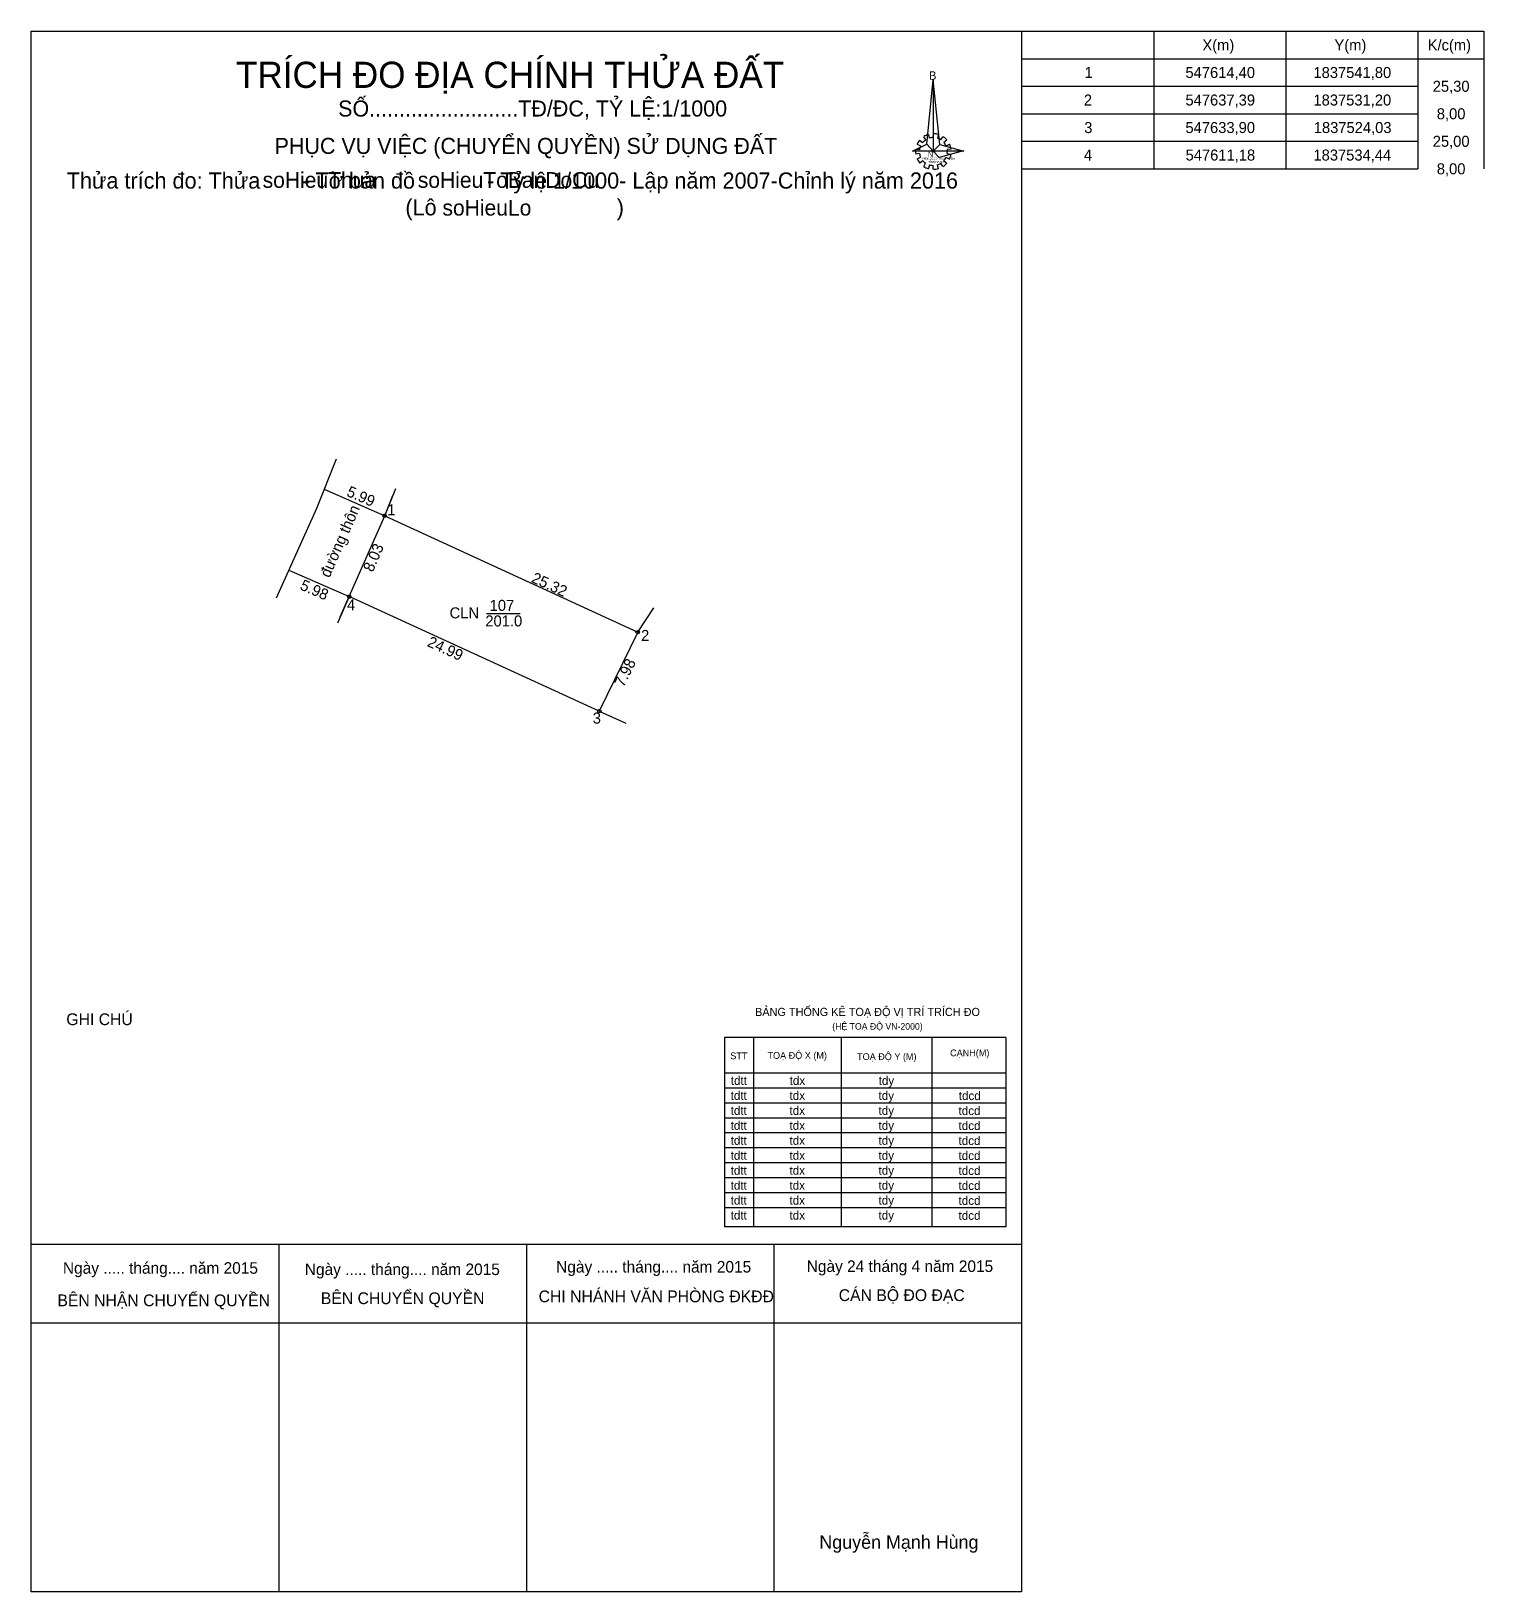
# Model space of a CAD drawing. Extents: x 500042 to 547714, y 1404555 to 1837586.
# Drawn here: x 547582.3 to 547714.3, y 1837444 to 1837585.8 of the extents above; entities outside this region: 3.
import ezdxf

# ---------------------------------------------------------------- set-up
doc = ezdxf.new("R2010")
doc.units = 0
for name, color, linetype in [('BangToaDoNoiDung', 7, 'Continuous'), ('CanhThua', 7, 'Continuous'), ('ChieuDaiCanhThua', 7, 'Continuous'), ('hsktKhungInTrang1', 7, 'Continuous'), ('hsktNoiDung', 7, 'Continuous'), ('hsktTemplate', 7, 'Continuous'), ('Level 1', 7, 'Continuous'), ('Level 23', 7, 'Continuous'), ('MocDinhThua', 7, 'Continuous'), ('NhanDiaChinhThua', 7, 'Continuous'), ('RauThua', 7, 'Continuous'), ('SoHieuDinhThua', 7, 'Continuous'), ('TenChuLanCan', 7, 'Continuous')]:
    doc.layers.add(name, color=color, linetype=linetype)

msp = doc.modelspace()

# ---------------------------------------------------------------- linework, layer by layer
at = {"layer": 'CanhThua'}
for p, q in [((547611.18, 1837534.44), (547614.4, 1837541.79)), ((547614.4, 1837541.79), (547637.39, 1837531.2)), ((547633.9, 1837524.03), (547611.18, 1837534.44)), ((547637.39, 1837531.2), (547633.9, 1837524.03))]:
    msp.add_line(p, q, dxfattribs=at)
at = {"layer": 'ChieuDaiCanhThua'}
for p, q in [((547608.91, 1837544.2), (547614.4, 1837541.79)), ((547605.7, 1837536.84), (547611.18, 1837534.44))]:
    msp.add_line(p, q, dxfattribs=at)
at = {"layer": 'hsktKhungInTrang1'}
msp.add_lwpolyline([(547582.28, 1837444.01), (547582.28, 1837585.81), (547672.28, 1837585.81), (547672.28, 1837444.01)], close=True, dxfattribs=at)
at = {"layer": 'hsktNoiDung'}
for p, q in [((547672.28, 1837585.81), (547714.28, 1837585.81)), ((547672.28, 1837585.81), (547672.28, 1837573.31)), ((547684.28, 1837585.81), (547684.28, 1837573.31)), ((547696.28, 1837585.81), (547696.28, 1837573.31)), ((547708.28, 1837585.81), (547708.28, 1837573.31)), ((547714.28, 1837585.81), (547714.28, 1837573.31)), ((547672.28, 1837583.31), (547714.28, 1837583.31)), ((547672.28, 1837580.81), (547708.28, 1837580.81)), ((547672.28, 1837578.31), (547708.28, 1837578.31)), ((547672.28, 1837575.81), (547708.28, 1837575.81)), ((547672.28, 1837573.31), (547708.28, 1837573.31))]:
    msp.add_line(p, q, dxfattribs=at)
at = {"layer": 'hsktTemplate'}
for p, q in [((547663.81, 1837576.43), (547663.89, 1837576.09)), ((547664.25, 1837576.14), (547664.26, 1837576.49)), ((547664.71, 1837576.43), (547664.63, 1837576.07)), ((547662.65, 1837575.1), (547662.99, 1837575.05)), ((547663.1, 1837575.4), (547662.78, 1837575.53)), ((547663.01, 1837575.92), (547663.27, 1837575.69)), ((547663.57, 1837575.94), (547663.38, 1837576.23)), ((547664.08, 1837574.89), (547664.42, 1837574.89)), ((547664.94, 1837575.94), (547665.13, 1837576.23)), ((547665.48, 1837575.92), (547665.22, 1837575.7)), ((547665.41, 1837575.41), (547665.72, 1837575.56)), ((547665.87, 1837575.1), (547665.51, 1837575.05)), ((547662.99, 1837574.69), (547662.65, 1837574.64)), ((547662.78, 1837574.21), (547663.1, 1837574.37)), ((547663.31, 1837574.04), (547663.03, 1837573.82)), ((547663.38, 1837573.52), (547663.56, 1837573.83)), ((547663.92, 1837573.67), (547663.81, 1837573.33)), ((547664.25, 1837573.27), (547664.25, 1837573.61)), ((547664.6, 1837573.67), (547664.7, 1837573.34)), ((547665.13, 1837573.52), (547664.94, 1837573.82)), ((547665.2, 1837574.04), (547665.48, 1837573.83)), ((547665.73, 1837574.2), (547665.38, 1837574.33)), ((547665.51, 1837574.69), (547665.87, 1837574.64)), ((547665.87, 1837574.77), (547665.87, 1837574.77)), ((547665.87, 1837574.77), (547665.87, 1837574.77)), ((547645.27, 1837494.39), (547645.27, 1837477.17)), ((547670.85, 1837494.39), (547645.27, 1837494.39)), ((547647.93, 1837494.39), (547647.93, 1837477.17)), ((547655.88, 1837494.39), (547655.88, 1837477.17)), ((547664.12, 1837494.39), (547664.12, 1837477.17)), ((547670.85, 1837494.39), (547670.85, 1837477.17)), ((547670.85, 1837489.78), (547645.27, 1837489.78)), ((547670.85, 1837491.14), (547645.28, 1837491.14)), ((547670.85, 1837488.42), (547645.27, 1837488.42)), ((547670.85, 1837487.06), (547645.27, 1837487.06)), ((547670.85, 1837485.7), (547645.27, 1837485.7)), ((547670.85, 1837484.34), (547645.27, 1837484.34)), ((547670.85, 1837482.98), (547645.27, 1837482.98)), ((547670.85, 1837481.62), (547645.27, 1837481.62)), ((547670.85, 1837480.26), (547645.27, 1837480.26)), ((547670.85, 1837478.9), (547645.27, 1837478.9)), ((547670.85, 1837477.17), (547645.27, 1837477.17)), ((547582.28, 1837475.6), (547672.28, 1837475.6)), ((547604.78, 1837475.6), (547604.78, 1837444.01)), ((547627.28, 1837475.6), (547627.28, 1837444.01)), ((547649.76, 1837475.6), (547649.76, 1837444.01)), ((547582.28, 1837468.44), (547672.28, 1837468.44))]:
    msp.add_line(p, q, dxfattribs=at)
for points in [[(547582.28, 1837444.01), (547582.28, 1837585.81), (547672.28, 1837585.81), (547672.28, 1837444.01)], [(547664.23, 1837581.4), (547664.25, 1837574.9), (547663.68, 1837575.55)], [(547664.23, 1837581.4), (547664.25, 1837574.9), (547664.85, 1837575.51)], [(547662.36, 1837574.9), (547663.68, 1837575.55), (547664.25, 1837574.9)], [(547667.02, 1837574.92), (547664.25, 1837574.9), (547664.85, 1837575.51)], [(547667, 1837574.94), (547664.8, 1837574.34), (547664.25, 1837574.9)]]:
    msp.add_lwpolyline(points, close=True, dxfattribs=at)
for centre, major_axis, start_param, end_param in [((547664.26, 1837574.88), (1.62, 0), 1.84956, 2.139009), ((547664.26, 1837574.88), (1.62, 0), 1.279242, 1.563322), ((547664.26, 1837574.88), (1.62, 0), 3.006679, 3.291393), ((547664.26, 1837574.88), (1.62, 0), 2.439582, 2.724002), ((547664.26, 1837574.88), (1.27, 0), 2.723685, 3.015158), ((547664.26, 1837574.88), (1.27, 0), 2.133735, 2.444963), ((547664.26, 1837574.88), (1.27, 0), 1.569856, 1.856111), ((547664.26, 1837574.88), (1.27, 0), 1.002709, 1.275562), ((547664.26, 1837574.88), (1.62, 0), 0.710562, 0.996872), ((547664.26, 1837574.88), (1.27, 0), 0.426784, 0.706465), ((547664.26, 1837574.88), (1.27, 0), 6.135584, 6.416185), ((547664.26, 1837574.88), (1.62, 0), 0.139051, 0.433933), ((547664.26, 1837574.88), (1.62, 0), 3.569886, 3.856919), ((547664.26, 1837574.88), (1.27, 0), 3.2823, 3.561051), ((547664.26, 1837574.88), (1.27, 0), 3.860776, 4.132583), ((547664.25, 1837574.87), (1.62, 0), 4.147091, 4.436593), ((547664.26, 1837574.88), (1.27, 0), 4.438547, 4.71314), ((547664.26, 1837574.88), (1.27, 0), 4.990871, 5.289332), ((547664.26, 1837574.88), (1.62, 0), 5.285614, 5.567987), ((547664.26, 1837574.88), (1.27, 0), 5.561373, 5.839514), ((547664.26, 1837574.88), (1.62, 0), 5.852303, 6.138396), ((547664.26, 1837574.88), (1.62, 0), 4.71301, 4.997611)]:
    msp.add_ellipse(centre, major_axis=major_axis, ratio=0.995023, start_param=start_param, end_param=end_param, dxfattribs=at)
at = {"layer": 'Level 1'}
msp.add_lwpolyline([(547604.58, 1837534.32), (547608.22, 1837542.48), (547610.03, 1837546.96)], dxfattribs=at)
at = {"layer": 'Level 23'}
for p, q in [((547614.4, 1837541.79), (547615.15, 1837543.64)), ((547611.18, 1837534.44), (547614.4, 1837541.79)), ((547610.37, 1837532.61), (547611.18, 1837534.44))]:
    msp.add_line(p, q, dxfattribs=at)
at = {"layer": 'MocDinhThua'}
for centre in [(547614.4, 1837541.79), (547611.18, 1837534.44), (547637.39, 1837531.2), (547633.9, 1837524.03)]:
    msp.add_circle(centre, 0.159, dxfattribs=at)
at = {"layer": 'NhanDiaChinhThua'}
msp.add_line((547623.65, 1837532.91), (547626.71, 1837532.91), dxfattribs=at)
at = {"layer": 'RauThua'}
for p, q in [((547614.4, 1837541.79), (547615.4, 1837544.25)), ((547611.18, 1837534.44), (547610.1, 1837532.01)), ((547637.39, 1837531.2), (547638.85, 1837533.42)), ((547633.9, 1837524.03), (547636.31, 1837522.93))]:
    msp.add_line(p, q, dxfattribs=at)

# ---------------------------------------------------------------- texts
at = {"layer": 'BangToaDoNoiDung'}
for s, p in [('tdtt', (547645.85, 1837490.07)), ('tdx', (547651.2, 1837490.07)), ('tdy', (547659.29, 1837490.07)), ('tdtt', (547645.84, 1837488.71)), ('tdx', (547651.19, 1837488.71)), ('tdy', (547659.28, 1837488.71)), ('tdcd', (547666.57, 1837488.69)), ('tdtt', (547645.84, 1837487.35)), ('tdx', (547651.19, 1837487.35)), ('tdy', (547659.28, 1837487.35)), ('tdcd', (547666.55, 1837487.33)), ('tdtt', (547645.84, 1837485.99)), ('tdx', (547651.19, 1837485.99)), ('tdy', (547659.28, 1837485.99)), ('tdcd', (547666.55, 1837485.97)), ('tdtt', (547645.84, 1837484.63)), ('tdx', (547651.19, 1837484.63)), ('tdy', (547659.28, 1837484.63)), ('tdcd', (547666.55, 1837484.61)), ('tdtt', (547645.84, 1837483.27)), ('tdtt', (547645.84, 1837481.91)), ('tdx', (547651.19, 1837483.27)), ('tdx', (547651.19, 1837481.91)), ('tdy', (547659.28, 1837483.27)), ('tdy', (547659.28, 1837481.91)), ('tdcd', (547666.55, 1837483.25)), ('tdcd', (547666.55, 1837481.89)), ('tdtt', (547645.84, 1837480.55)), ('tdx', (547651.19, 1837480.55)), ('tdy', (547659.28, 1837480.55)), ('tdcd', (547666.55, 1837480.53)), ('tdtt', (547645.84, 1837479.19)), ('tdx', (547651.19, 1837479.19)), ('tdy', (547659.28, 1837479.19)), ('tdcd', (547666.55, 1837479.17)), ('tdtt', (547645.84, 1837477.83)), ('tdx', (547651.19, 1837477.83)), ('tdy', (547659.28, 1837477.83)), ('tdcd', (547666.55, 1837477.81))]:
    msp.add_text(s, height=0.789, dxfattribs=at).set_placement(p)
at = {"layer": 'ChieuDaiCanhThua'}
for s, rotation, p in [('5.99', 336.3612, (547610.86, 1837543.62)), ('8.03', 66.3612, (547613.31, 1837536.6)), ('25.32', 335.2612, (547627.65, 1837535.79)), ('5.98', 336.3612, (547606.63, 1837535.12)), ('24.99', 335.3919, (547618.19, 1837529.97)), ('7.98', 64.0132, (547636.12, 1837526.15))]:
    msp.add_text(s, height=1, rotation=rotation, dxfattribs=at).set_placement(p)
at = {"layer": 'hsktNoiDung'}
for s, height, p in [('X(m)', 1, (547688.71, 1837584.06)), ('Y(m)', 1, (547700.71, 1837584.06)), ('K/c(m)', 1, (547709.18, 1837584.06)), ('1', 1, (547678, 1837581.56)), ('547614,40', 1, (547687.17, 1837581.56)), ('1837541,80', 1, (547698.8, 1837581.56)), ('25,30', 1, (547709.64, 1837580.31)), ('2', 1, (547677.94, 1837579.06)), ('547637,39', 1, (547687.17, 1837579.06)), ('1837531,20', 1, (547698.8, 1837579.06)), ('8,00', 1, (547710.01, 1837577.81)), ('3', 1, (547677.97, 1837576.56)), ('547633,90', 1, (547687.17, 1837576.56)), ('1837524,03', 1, (547698.83, 1837576.56)), ('25,00', 1, (547709.64, 1837575.31)), ('4', 1, (547677.94, 1837574.06)), ('547611,18', 1, (547687.18, 1837574.06)), ('1837534,44', 1, (547698.8, 1837574.06)), ('8,00', 1, (547710.01, 1837572.81)), ('soHieuThua', 1.43, (547603.31, 1837571.58)), ('soHieuToBanDoCu', 1.4298, (547617.41, 1837571.58)), ('(Lô                              )', 1.4687, (547616.28, 1837569.08)), ('soHieuLo', 1.43, (547619.65, 1837569.06))]:
    msp.add_text(s, height=height, dxfattribs=at).set_placement(p)
at = {"layer": 'hsktTemplate'}
for s, height, p in [('TRÍCH ĐO ĐỊA CHÍNH THỬA ĐẤT', 2.383, (547600.89, 1837580.66)), ('B', 0.763, (547663.86, 1837581.4)), ('SỐ.........................TĐ/ĐC, TỶ LỆ:1/1000', 1.459, (547610.17, 1837578.06)), ('PHỤC VỤ VIỆC (CHUYỂN QUYỀN) SỬ DỤNG ĐẤT', 1.459, (547604.4, 1837574.66)), ('N', 0.477, (547663.77, 1837574.39)), ('VPĐKQSDĐ-THANH LIÊM', 0.1804, (547663.22, 1837574.14)), ('TỈNH HÀ NAM', 0.1811, (547663.81, 1837573.84)), ('Thửa trích đo: Thửa       - Tờ bản đồ            - Tỷ lệ 1/1000- Lập năm 2007-Chỉnh lý năm 2016', 1.4687, (547585.51, 1837571.51)), ('BẢNG THỐNG KÊ TOẠ ĐỘ VỊ TRÍ TRÍCH ĐO', 0.7394, (547648.06, 1837496.33)), ('GHI CHÚ', 1.07, (547585.47, 1837495.5)), ('(HỆ TOẠ ĐỘ VN-2000)', 0.5915, (547655.07, 1837495.09)), ('STT ', 0.616, (547645.81, 1837492.4)), ('TOẠ ĐỘ X (M)', 0.6161, (547649.19, 1837492.44)), ('TOẠ ĐỘ Y (M)', 0.6161, (547657.33, 1837492.33)), ('CẠNH(M)', 0.616, (547665.78, 1837492.67)), ('Ngày 24 tháng 4 năm 2015', 1.0505, (547652.75, 1837473.07)), ('Ngày ..... tháng.... năm 2015', 1.0505, (547585.16, 1837472.91)), ('Ngày ..... tháng.... năm 2015', 1.0505, (547607.14, 1837472.79)), ('Ngày ..... tháng.... năm 2015', 1.0505, (547629.98, 1837473.02)), ('BÊN NHẬN CHUYỂN QUYỀN', 1.0699, (547584.66, 1837469.96)), ('BÊN CHUYỂN QUYỀN', 1.0699, (547608.6, 1837470.15)), ('CHI NHÁNH VĂN PHÒNG ĐKĐĐ', 1.0699, (547628.39, 1837470.32)), ('CÁN BỘ ĐO ĐẠC', 1.0699, (547655.66, 1837470.43)), ('Nguyễn Mạnh Hùng', 1.2158, (547653.9, 1837447.92))]:
    msp.add_text(s, height=height, dxfattribs=at).set_placement(p)
at = {"layer": 'Level 1'}
msp.add_text('đường thôn', height=1, rotation=66.3612, dxfattribs=at).set_placement((547609.38, 1837536.09))
at = {"layer": 'NhanDiaChinhThua'}
for s, p in [('107', (547623.94, 1837533.14)), ('CLN', (547620.3, 1837532.46)), ('201.0', (547623.55, 1837531.73))]:
    msp.add_text(s, height=1, dxfattribs=at).set_placement(p)
at = {"layer": 'SoHieuDinhThua'}
for s, p in [('1', (547614.63, 1837541.83)), ('4', (547610.98, 1837533.2)), ('2', (547637.7, 1837530.41)), ('3', (547633.31, 1837522.9))]:
    msp.add_text(s, height=1, dxfattribs=at).set_placement(p)
at = {"layer": 'TenChuLanCan'}
for s, p in [('Hoàng Công Nhật', (500052.17, 1404567.94)), ('Nguyễn Văn Khôi', (500042.13, 1404555.83)), ('Hoàng đình Trình', (500065.36, 1404555.27))]:
    msp.add_text(s, height=1, dxfattribs=at).set_placement(p)

doc.saveas('drawing.dxf')
